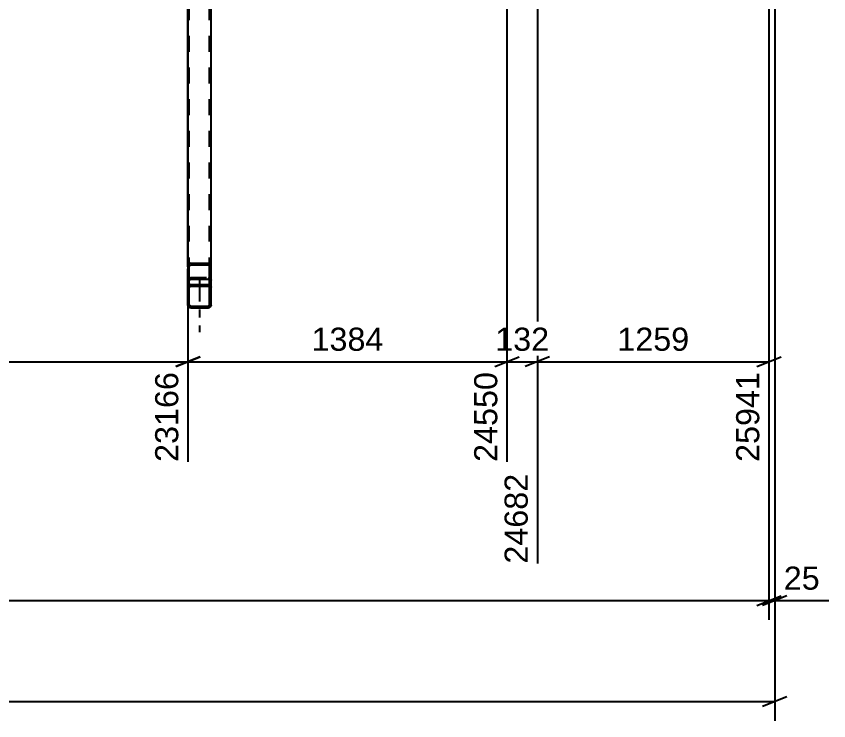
# Model space of a CAD drawing. Header units: millimetres. Extents: x -82 to 1107, y -546 to 295.
# Drawn here: x 584.4 to 685.1, y -320.9 to -233.6 of the extents above; entities that cross this region are included whole.
import ezdxf

# ---------------------------------------------------------------- set-up
doc = ezdxf.new("R2010")
doc.units = ezdxf.units.MM
doc.linetypes.add('DXK_LINE_DOT2', pattern=[3.9198, 1.9599, -1.9599])
doc.linetypes.add('DXK_LINE_DOT3', pattern=[5.9187, 2.979, -0.9799, 0.9799, -0.9799])
doc.styles.add('Arial', font='ARIAL.TTF', dxfattribs={"height": 0.2})

# ---------------------------------------------------------------- blocks, each defined once
blk = doc.blocks.new('Part-761553693-8636 - 3885')
at = {"color": 7, "linetype": 'DXK_LINE_DOT2'}
for p, q in [((608.56, -215.39), (605.7, -215.39)), ((605.7, -224.58), (605.7, -215.39)), ((605.87, -269.34), (605.87, -215.39)), ((608.39, -269.34), (608.39, -215.39)), ((608.56, -224.58), (608.56, -215.39)), ((605.7, -266.83), (605.7, -264.61)), ((608.56, -266.83), (608.56, -264.61)), ((605.91, -266.85), (605.8, -266.93)), ((606.04, -266.83), (605.91, -266.85)), ((606.04, -266.83), (608.21, -266.83)), ((608.34, -266.85), (608.21, -266.83)), ((608.46, -266.93), (608.34, -266.85)), ((605.73, -267.04), (605.7, -267.17)), ((605.7, -269.34), (605.7, -267.17)), ((605.8, -266.93), (605.73, -267.04)), ((605.87, -267.17), (605.88, -267.1)), ((605.88, -267.1), (605.92, -267.05)), ((605.92, -267.05), (605.98, -267.01)), ((605.98, -267.01), (606.04, -267)), ((606.04, -267), (608.21, -267)), ((608.21, -267), (608.28, -267.01)), ((608.28, -267.01), (608.33, -267.05)), ((608.33, -267.05), (608.37, -267.1)), ((608.37, -267.1), (608.39, -267.17)), ((608.53, -267.04), (608.46, -266.93)), ((608.56, -267.17), (608.53, -267.04)), ((608.56, -269.34), (608.56, -267.17)), ((605.7, -269.34), (605.73, -269.47)), ((605.73, -269.47), (605.8, -269.58)), ((605.8, -269.58), (605.91, -269.66)), ((605.88, -269.41), (605.87, -269.34)), ((605.92, -269.46), (605.88, -269.41)), ((605.91, -269.66), (606.04, -269.68)), ((605.98, -269.5), (605.92, -269.46)), ((606.04, -269.51), (605.98, -269.5)), ((606.04, -269.51), (608.21, -269.51)), ((606.04, -269.68), (608.21, -269.68)), ((608.28, -269.5), (608.21, -269.51)), ((608.21, -269.68), (608.34, -269.66)), ((608.33, -269.46), (608.28, -269.5)), ((608.37, -269.41), (608.33, -269.46)), ((608.34, -269.66), (608.46, -269.58)), ((608.39, -269.34), (608.37, -269.41)), ((608.46, -269.58), (608.53, -269.47)), ((608.53, -269.47), (608.56, -269.34))]:
    blk.add_line(p, q, dxfattribs=at)
at = {"color": 2, "linetype": 'Continuous'}
for p, q in [((605.7, -264.61), (605.7, -224.58)), ((608.56, -264.61), (608.56, -224.58)), ((605.7, -267.17), (605.7, -266.83)), ((608.56, -267.17), (608.56, -266.83))]:
    blk.add_line(p, q, dxfattribs=at)
blk = doc.blocks.new('Part-761553693-8638 - 3885')
at = {"linetype": 'Continuous'}
h = blk.add_hatch(dxfattribs=at)
h.set_pattern_fill('', scale=0.7, style=0, pattern_type=0)
h.set_pattern_definition([(45, (608.345, -269.6586), (-1.5715, 1.5715), [])])
h.paths.add_polyline_path([(608.21, -269.68), (608.34, -269.66), (608.46, -269.58), (608.53, -269.47), (608.56, -269.34), (608.56, -267.17), (608.53, -267.04), (608.46, -266.93), (608.34, -266.85), (608.21, -266.83), (606.04, -266.83), (605.91, -266.85), (605.8, -266.93), (605.73, -267.04), (605.7, -267.17), (605.7, -269.34), (605.73, -269.47), (605.8, -269.58), (605.91, -269.66), (606.04, -269.68)])
h.paths.add_polyline_path([(605.98, -269.5), (605.92, -269.46), (605.88, -269.41), (605.87, -269.34), (605.87, -267.17), (605.88, -267.1), (605.92, -267.05), (605.98, -267.01), (606.04, -267), (608.21, -267), (608.28, -267.01), (608.33, -267.05), (608.37, -267.1), (608.39, -267.17), (608.39, -269.34), (608.37, -269.41), (608.33, -269.46), (608.28, -269.5), (608.21, -269.51), (606.04, -269.51)])
at = {"color": 7, "linetype": 'DXK_LINE_DOT2'}
for p, q in [((605.8, -266.93), (605.91, -266.85)), ((605.91, -266.85), (606.04, -266.83)), ((606.04, -266.83), (608.21, -266.83)), ((608.21, -266.83), (608.34, -266.85)), ((608.34, -266.85), (608.46, -266.93)), ((605.7, -267.17), (605.73, -267.04)), ((605.7, -269.34), (605.7, -267.17)), ((605.73, -267.04), (605.8, -266.93)), ((605.88, -267.1), (605.87, -267.17)), ((605.87, -269.34), (605.87, -267.17)), ((605.92, -267.05), (605.88, -267.1)), ((605.98, -267.01), (605.92, -267.05)), ((606.04, -267), (605.98, -267.01)), ((606.04, -267), (608.21, -267)), ((608.28, -267.01), (608.21, -267)), ((608.33, -267.05), (608.28, -267.01)), ((608.37, -267.1), (608.33, -267.05)), ((608.39, -267.17), (608.37, -267.1)), ((608.39, -269.34), (608.39, -267.17)), ((608.46, -266.93), (608.53, -267.04)), ((608.53, -267.04), (608.56, -267.17)), ((608.56, -269.34), (608.56, -267.17)), ((605.73, -269.47), (605.7, -269.34)), ((605.8, -269.58), (605.73, -269.47)), ((605.91, -269.66), (605.8, -269.58)), ((605.87, -269.34), (605.88, -269.41)), ((605.88, -269.41), (605.92, -269.46)), ((606.04, -269.68), (605.91, -269.66)), ((605.92, -269.46), (605.98, -269.5)), ((605.98, -269.5), (606.04, -269.51)), ((606.04, -269.51), (608.21, -269.51)), ((606.04, -269.68), (608.21, -269.68)), ((608.21, -269.51), (608.28, -269.5)), ((608.34, -269.66), (608.21, -269.68)), ((608.28, -269.5), (608.33, -269.46)), ((608.33, -269.46), (608.37, -269.41)), ((608.46, -269.58), (608.34, -269.66)), ((608.37, -269.41), (608.39, -269.34)), ((608.53, -269.47), (608.46, -269.58)), ((608.56, -269.34), (608.53, -269.47))]:
    blk.add_line(p, q, dxfattribs=at)
at = {"color": 2, "linetype": 'Continuous'}
for p, q in [((606.04, -266.83), (605.91, -266.85)), ((606.04, -266.83), (608.21, -266.83)), ((608.34, -266.85), (608.21, -266.83)), ((605.73, -267.04), (605.7, -267.17)), ((605.7, -269.34), (605.7, -267.17)), ((605.87, -267.17), (605.88, -267.1)), ((605.87, -269.34), (605.87, -267.17)), ((605.88, -267.1), (605.92, -267.05)), ((605.92, -267.05), (605.98, -267.01)), ((605.98, -267.01), (606.04, -267)), ((606.04, -267), (608.21, -267)), ((608.21, -267), (608.28, -267.01)), ((608.28, -267.01), (608.33, -267.05)), ((608.33, -267.05), (608.37, -267.1)), ((608.37, -267.1), (608.39, -267.17)), ((608.39, -269.34), (608.39, -267.17)), ((608.56, -267.17), (608.53, -267.04)), ((608.56, -269.34), (608.56, -267.17)), ((605.7, -269.34), (605.7, -269.34)), ((605.7, -269.34), (605.73, -269.47)), ((605.87, -269.34), (605.87, -269.34)), ((605.88, -269.41), (605.87, -269.34)), ((605.92, -269.46), (605.88, -269.41)), ((605.91, -269.66), (606.04, -269.68)), ((605.98, -269.5), (605.92, -269.46)), ((606.04, -269.51), (605.98, -269.5)), ((606.04, -269.51), (606.04, -269.51)), ((606.04, -269.51), (608.21, -269.51)), ((606.04, -269.68), (606.04, -269.68)), ((606.04, -269.68), (608.21, -269.68)), ((608.28, -269.5), (608.21, -269.51)), ((608.21, -269.51), (608.21, -269.51)), ((608.21, -269.68), (608.34, -269.66)), ((608.21, -269.68), (608.21, -269.68)), ((608.33, -269.46), (608.28, -269.5)), ((608.37, -269.41), (608.33, -269.46)), ((608.39, -269.34), (608.37, -269.41)), ((608.39, -269.34), (608.39, -269.34)), ((608.53, -269.47), (608.56, -269.34)), ((608.56, -269.34), (608.56, -269.34))]:
    blk.add_line(p, q, dxfattribs=at)
at = {"color": 7, "linetype": 'DXK_LINE_DOT3'}
blk.add_line((607.13, -268.26), (607.13, -268.26), dxfattribs=at)
at = {"color": 2, "linetype": 'Continuous'}
for centre, start, end in [((606.04, -267.17), 112.5, 157.5), ((608.21, -267.17), 22.5, 67.5), ((606.04, -269.34), 202.5, 247.5), ((608.21, -269.34), 292.5, 337.5)]:
    blk.add_arc(centre, 0.343, start, end, dxfattribs=at)
blk = doc.blocks.new('Part-761553693-8640 - 3885')
at = {"linetype": 'Continuous'}
h = blk.add_hatch(dxfattribs=at)
h.set_pattern_fill('', scale=0.7, style=0, pattern_type=0)
h.set_pattern_definition([(45, (608.5565, -264.6066), (-1.5715, 1.5715), [])])
h.paths.add_polyline_path([(608.56, -266.83), (608.56, -264.61), (608.53, -264.44), (608.46, -264.31), (608.34, -264.21), (608.21, -264.18), (606.04, -264.18), (605.91, -264.21), (605.8, -264.31), (605.73, -264.44), (605.7, -264.61), (605.7, -266.83), (605.87, -266.83), (605.87, -264.61), (605.88, -264.53), (605.92, -264.46), (605.98, -264.41), (606.04, -264.39), (608.21, -264.39), (608.28, -264.41), (608.33, -264.46), (608.37, -264.53), (608.39, -264.61), (608.39, -266.83)])
at = {"color": 2, "linetype": 'Continuous'}
for p, q in [((605.73, -264.44), (605.7, -264.61)), ((605.7, -264.61), (605.7, -266.83)), ((605.87, -264.61), (605.88, -264.53)), ((605.87, -266.83), (605.87, -264.61)), ((605.88, -264.53), (605.92, -264.46)), ((606.04, -264.18), (605.91, -264.21)), ((605.92, -264.46), (605.98, -264.41)), ((605.98, -264.41), (606.04, -264.39)), ((606.04, -264.18), (608.21, -264.18)), ((606.04, -264.39), (608.21, -264.39)), ((608.34, -264.21), (608.21, -264.18)), ((608.21, -264.39), (608.28, -264.41)), ((608.28, -264.41), (608.33, -264.46)), ((608.33, -264.46), (608.37, -264.53)), ((608.37, -264.53), (608.39, -264.61)), ((608.39, -264.61), (608.39, -266.83)), ((608.56, -264.61), (608.53, -264.44)), ((608.56, -266.83), (608.56, -264.61)), ((605.7, -266.83), (605.87, -266.83)), ((605.88, -266.24), (605.87, -266.3)), ((605.92, -266.18), (605.88, -266.24)), ((605.98, -266.15), (605.92, -266.18)), ((606.04, -266.13), (605.98, -266.15)), ((606.04, -266.13), (608.21, -266.13)), ((608.28, -266.15), (608.21, -266.13)), ((608.33, -266.18), (608.28, -266.15)), ((608.37, -266.24), (608.33, -266.18)), ((608.39, -266.3), (608.37, -266.24)), ((608.39, -266.83), (608.56, -266.83))]:
    blk.add_line(p, q, dxfattribs=at)
at = {"color": 7, "linetype": 'DXK_LINE_DOT2'}
for p, q in [((605.7, -266.83), (605.7, -264.61)), ((605.87, -266.83), (605.87, -264.61)), ((608.39, -266.83), (608.39, -264.61)), ((608.56, -266.83), (608.56, -264.61)), ((605.7, -266.3), (605.73, -266.17)), ((605.7, -266.83), (605.87, -266.83)), ((605.73, -266.17), (605.8, -266.06)), ((605.8, -266.06), (605.91, -265.99)), ((605.91, -265.99), (606.04, -265.96)), ((606.04, -265.96), (608.21, -265.96)), ((608.21, -265.96), (608.34, -265.99)), ((608.34, -265.99), (608.46, -266.06)), ((608.39, -266.83), (608.56, -266.83)), ((608.46, -266.06), (608.53, -266.17)), ((608.53, -266.17), (608.56, -266.3))]:
    blk.add_line(p, q, dxfattribs=at)
at = {"color": 7, "linetype": 'DXK_LINE_DOT3'}
blk.add_line((607.13, -265.95), (607.13, -272.71), dxfattribs=at)
at = {"color": 2, "linetype": 'Continuous'}
for centre, start, end in [((606.1, -264.56), 118.9906, 163.0904), ((608.15, -264.56), 16.9096, 61.0093)]:
    blk.add_arc(centre, 0.393, start, end, dxfattribs=at)
blk = doc.blocks.new('StraightDimension-761553693-29714 - 3885')
at = {"color": 7, "linetype": 'Continuous'}
for p, q in [((677.71, -216.39), (677.71, -288.79)), ((649.01, -219.42), (649.01, -301.39)), ((650.51, -275.77), (647.51, -276.97)), ((676.21, -276.97), (679.21, -275.77)), ((649.01, -276.37), (677.71, -276.37))]:
    blk.add_line(p, q, dxfattribs=at)
at = {"color": 0}
blk.add_wipeout([(668.41, -275.62), (668.41, -271.42), (658.32, -271.42), (658.32, -275.62)], dxfattribs=at)
at = {"color": 3, "style": 'Arial'}
blk.add_text('1259', height=2.865, dxfattribs=at).set_placement((658.92, -275.02))
at = {"color": 0, "linetype": 'Continuous'}
blk.add_wipeout([(677.11, -277.07), (672.91, -277.07), (672.91, -289.39), (677.11, -289.39)], dxfattribs=at)
at = {"color": 3, "linetype": 'Continuous', "style": 'Arial'}
blk.add_text('25941', height=2.865, rotation=90.0002, dxfattribs=at).set_placement((676.51, -288.79))
blk = doc.blocks.new('StraightDimension-761553693-29715 - 3885')
at = {"color": 7, "linetype": 'Continuous'}
for p, q in [((645.24, -216.39), (645.24, -288.79)), ((649.01, -219.42), (649.01, -301.39)), ((643.74, -276.97), (646.74, -275.77)), ((650.51, -275.77), (647.51, -276.97)), ((645.24, -276.37), (649.01, -276.37))]:
    blk.add_line(p, q, dxfattribs=at)
at = {"color": 0, "linetype": 'Continuous'}
blk.add_wipeout([(648.41, -289.67), (644.21, -289.67), (644.21, -301.99), (648.41, -301.99)], dxfattribs=at)
at = {"color": 3, "linetype": 'Continuous', "style": 'Arial'}
blk.add_text('24682', height=2.865, rotation=90.0002, dxfattribs=at).set_placement((647.81, -301.39))
at = {"color": 0}
blk.add_wipeout([(651.06, -275.62), (651.06, -271.42), (643.19, -271.42), (643.19, -275.62)], dxfattribs=at)
at = {"color": 3, "style": 'Arial'}
blk.add_text('132', height=2.865, dxfattribs=at).set_placement((643.79, -275.02))
blk = doc.blocks.new('StraightDimension-761553693-29716 - 3885')
at = {"color": 7, "linetype": 'Continuous'}
for p, q in [((605.7, -216.39), (605.7, -288.79)), ((645.24, -216.39), (645.24, -288.79)), ((607.2, -275.77), (604.2, -276.97)), ((643.74, -276.97), (646.74, -275.77)), ((605.7, -276.37), (645.24, -276.37))]:
    blk.add_line(p, q, dxfattribs=at)
at = {"color": 0}
blk.add_wipeout([(630.52, -275.62), (630.52, -271.42), (620.42, -271.42), (620.42, -275.62)], dxfattribs=at)
at = {"color": 3, "style": 'Arial'}
blk.add_text('1384', height=2.865, dxfattribs=at).set_placement((621.02, -275.02))
at = {"color": 0, "linetype": 'Continuous'}
blk.add_wipeout([(644.64, -277.07), (640.44, -277.07), (640.44, -289.39), (644.64, -289.39)], dxfattribs=at)
at = {"color": 3, "linetype": 'Continuous', "style": 'Arial'}
blk.add_text('24550', height=2.865, rotation=90.0002, dxfattribs=at).set_placement((644.04, -288.79))
blk = doc.blocks.new('StraightDimension-761553693-29717 - 3885')
at = {"color": 7, "linetype": 'Continuous'}
for p, q in [((605.7, -216.39), (605.7, -288.79)), ((604.2, -276.97), (607.2, -275.77)), ((434.27, -276.37), (605.7, -276.37))]:
    blk.add_line(p, q, dxfattribs=at)
at = {"color": 0, "linetype": 'Continuous'}
blk.add_wipeout([(605.1, -277.07), (600.9, -277.07), (600.9, -289.39), (605.1, -289.39)], dxfattribs=at)
at = {"color": 3, "linetype": 'Continuous', "style": 'Arial'}
blk.add_text('23166', height=2.865, rotation=90.0002, dxfattribs=at).set_placement((604.5, -288.79))
blk = doc.blocks.new('StraightDimension-761553693-29937 - 3885')
at = {"color": 7, "linetype": 'Continuous'}
for p, q in [((677.71, -219.84), (677.71, -308.37)), ((-17.14, -305.97), (677.71, -305.97)), ((676.21, -306.57), (679.21, -305.37))]:
    blk.add_line(p, q, dxfattribs=at)
blk = doc.blocks.new('StraightDimension-761553693-29938 - 3885')
at = {"color": 7, "linetype": 'Continuous'}
for p, q in [((677.71, -219.84), (677.71, -308.37)), ((678.43, -219.84), (678.43, -308.37)), ((676.21, -306.57), (679.21, -305.37)), ((679.93, -305.37), (676.93, -306.57)), ((677.71, -305.97), (678.43, -305.97)), ((678.43, -305.97), (685.12, -305.97)), ((678.43, -305.97), (685.12, -305.97))]:
    blk.add_line(p, q, dxfattribs=at)
at = {"color": 0}
blk.add_wipeout([(684.6, -305.22), (684.6, -301.02), (678.95, -301.02), (678.95, -305.22)], dxfattribs=at)
at = {"color": 3, "style": 'Arial'}
blk.add_text('25', height=2.865, dxfattribs=at).set_placement((679.55, -304.62))
blk = doc.blocks.new('StraightDimension-761553693-29992 - 3885')
at = {"color": 7, "linetype": 'Continuous'}
for p, q in [((678.43, -234.12), (678.43, -320.85)), ((676.93, -319.05), (679.93, -317.85)), ((-17.86, -318.45), (678.43, -318.45))]:
    blk.add_line(p, q, dxfattribs=at)

msp = doc.modelspace()

# ---------------------------------------------------------------- block references
for name in ['Part-761553693-8636 - 3885', 'StraightDimension-761553693-29714 - 3885', 'Part-761553693-8640 - 3885', 'Part-761553693-8638 - 3885']:
    msp.add_blockref(name, (0, 0))

# ---------------------------------------------------------------- next in the draw order: block references
msp.add_blockref('StraightDimension-761553693-29715 - 3885', (0, 0))

# ---------------------------------------------------------------- next in the draw order: block references
msp.add_blockref('StraightDimension-761553693-29716 - 3885', (0, 0))

# ---------------------------------------------------------------- next in the draw order: block references
msp.add_blockref('StraightDimension-761553693-29717 - 3885', (0, 0))

# ---------------------------------------------------------------- next in the draw order: block references
msp.add_blockref('StraightDimension-761553693-29937 - 3885', (0, 0))

# ---------------------------------------------------------------- next in the draw order: block references
msp.add_blockref('StraightDimension-761553693-29938 - 3885', (0, 0))

# ---------------------------------------------------------------- next in the draw order: block references
msp.add_blockref('StraightDimension-761553693-29992 - 3885', (0, 0))

doc.saveas('drawing.dxf')
